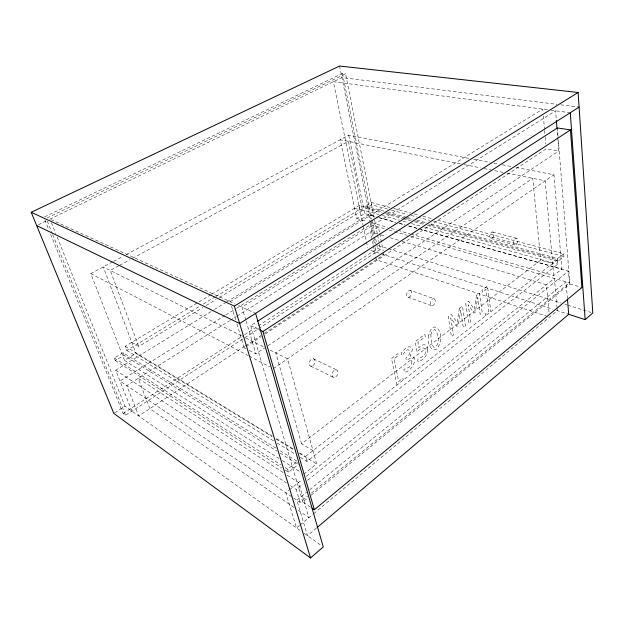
<?xml version="1.0" encoding="UTF-8"?>
<svg xmlns="http://www.w3.org/2000/svg" width="624" height="624" viewBox="0 0 624 624"><rect width="100%" height="100%" fill="white"/><g stroke="black" fill="none" stroke-linecap="round" stroke-linejoin="round"><path stroke-width="0.47" stroke-dasharray="3.12 2.34" d="M316.384 528.146L307.476 535.696L296.837 500.183L306.673 492.211M299.559 525.463L296.572 527.959L285.784 492.734L288.834 490.308M300.199 524.932L313.006 514.254M313.755 513.638L557.287 310.643L557.029 307.796M310.51 507.164L302.835 502.008L307.359 498.311M311.134 495.238L569.868 283.959L558.129 137.654M293.678 498.053L300.058 502.351L307.601 496.205M311.376 493.124L569.416 282.828L568.472 271.089L420.88 229.507M309.691 489.754L566.038 281.837L567.38 298.085M300.058 502.351L296.205 489.419L303.053 483.935M307.616 480.269L568.472 271.089M289.544 489.739L301.766 479.989M306.329 476.346L554.393 278.429L556.943 306.852M303.748 474.154L316.664 463.897L287.547 358.792L270.161 350.126M410.881 234.125L553.745 275.566L561.928 269.061L553.964 174.767L515.775 167.411M300.347 457.337L306.953 461.409L557.778 264.264L557.388 259.756L428.711 224.515M306.953 461.409L305.549 456.448L557.388 259.756M285.199 470.129L288.467 472.235L298.295 464.537L297.632 462.259M427.658 225.404L557.926 261.253L563.948 256.534L563.722 253.789L436.02 219.749M288.467 472.235L287.555 469.186L297.414 461.495L279.232 450.154M431.012 223.961L557.684 258.492L563.722 253.789M312.991 450.637L301.587 443.82L540.719 260.122L552.653 263.453M273.296 368.644L553.964 174.767M249.179 350.392L255.856 353.816L264.763 347.849M268.008 345.68L558.808 150.961L557.115 129.925M244.624 346.297L138.739 415.951L126.781 385.601L229.585 320.783M245.435 345.758L260.91 335.579M264.17 333.434L383.9 254.67L383.339 251.8M236.878 323.84L244.179 347.825L261.277 336.562M265.348 333.879L546.226 148.84L558.808 150.961M50.684 234.382L123.115 413.533L125.58 415.311L380.437 249.35L379.111 242.666M123.115 413.533L243.82 335.221M244.639 334.69L377.575 248.438L380.437 249.35M114.613 412.862L124.979 406.185L301.244 531.274M302.835 502.008L250.739 325.673L256.464 321.984M230.404 320.268L236.161 316.633M236.987 316.118L378.433 226.933L379.564 232.674M225.03 315.479L120.003 381.038L292.89 497.523M225.857 314.964L235.778 308.771M236.605 308.248L370.562 224.632L385.499 229M131.968 411.146L115.697 370.188L213.533 310.058M214.36 309.551L225.966 302.414M226.801 301.907L368.573 214.765L377.918 217.394M230.139 301.696L542.732 109.122L542.989 112.031M112.679 261.869L90.808 273.608L124.535 360.399L136.001 353.387L271.908 436.527M460.356 163.823L340.236 139.76L356.725 218.408L364.712 213.525L375.929 216.684M131.804 342.311L138.778 346.484L202.839 307.554M206.162 305.526L216.146 299.465M219.476 297.437L362.567 210.475L348.403 141.391L130.79 259.28M275.925 448.094L123.045 352.739L114.317 358.02L115.323 360.586L124.036 355.29L276.822 451.074M390.016 207.488L371.233 202.488L365.329 206.06L365.797 208.385L371.693 204.805L387.637 209.095M211.076 294.614L125.206 346.281L126.797 350.423L200.086 306.056M203.416 304.036L215.077 296.977M215.912 296.478L359.993 209.258L378.737 214.469M211.809 294.169L359.213 205.475L382.691 211.91M118.794 265.777L110.23 270.418L138.778 346.484M119.652 265.317L129.932 259.748M113.537 261.409L122.983 256.339M126.415 254.498L348.73 135.197L469.006 158.387M38.329 224.757L46.652 220.724M49.819 219.188L341.921 77.571L556.92 104.341M47.089 217.979L345.548 73.788L377.403 234.078M44.647 216.856L342.498 73.421L345.548 73.788M560.781 104.824L579.095 107.102M547.318 109.723L333.364 81.721L362.926 224.757M551.008 110.206L569.306 112.601M473.78 159.307L490.004 162.435M493.826 163.176L498.599 164.096M502.414 164.83L511.961 166.67M464.17 164.588L480.379 167.833M484.185 168.597L490.862 169.931M494.676 170.695L503.256 172.419M507.07 173.183L545.204 180.82L553.745 275.566M492.586 231.988L516.438 238.274M393.767 208.494L410.67 212.995M414.43 213.993L419.117 215.249M422.877 216.247L432.268 218.751M391.388 210.101L407.332 214.391M411.083 215.405L416.707 216.918M417.651 217.168L429.842 220.451M433.594 221.458L563.948 256.534M491.158 238.485L514.94 244.928M365.329 206.06L384.095 211.177M387.847 212.199L406.614 217.316M407.55 217.573L413.182 219.102M416.933 220.124L426.317 222.682M386.451 212.94L405.233 218.08M406.169 218.338L411.809 219.882M415.568 220.912L424.96 223.486M365.797 208.385L381.732 212.768M385.484 213.798L402.347 218.439M403.291 218.696L410.787 220.763M414.531 221.793L423.907 224.375M382.489 215.514L399.36 220.202M403.112 221.247L407.8 222.55M411.551 223.595L420.919 226.2M424.671 227.245L557.778 264.264M354.596 208.252L362.567 210.475M379.665 217.737L395.554 222.214M399.298 223.267L404.906 224.843M408.642 225.896L417.986 228.532M418.922 228.79L561.928 269.061M378.854 217.659L395.663 222.401M399.399 223.454L405.007 225.03M408.743 226.083L417.144 228.454M356.725 218.408L366.998 221.387M371.662 222.745L387.543 227.347M391.271 228.431L396.88 230.061M397.808 230.326L409.952 233.852M389.236 230.092L407.293 235.381M410.709 236.379L569.416 282.828M569.868 283.959L581.888 287.492M377.122 233.821L370.617 231.863L373.246 244.85M380.843 234.944L385.499 236.34M390.148 237.744L398.518 240.263M402.238 241.387L546.406 284.801L549.136 313.334M378.339 245.583L387.629 248.5M388.557 248.797L561.233 303.077M564.946 304.247L566.803 304.832M567.731 305.12L590.944 312.421M370.828 250.45L380.11 253.445M381.038 253.742L552.685 309.153M556.39 310.354L568.721 314.332M547.654 316.524L376.256 259.701L375.695 256.916M410.498 290.417A3.596 2.293 -70.3 0 1 410.342 296.244A3.596 2.293 -70.3 0 1 406.7 294.622A3.596 2.293 -70.3 0 1 410.498 290.417L434.117 298.763A3.689 2.285 -70.3 0 1 433.898 304.723A3.689 2.285 -70.3 0 1 430.287 303.1A3.689 2.285 -70.3 0 1 434.117 298.763M407.878 297.11L431.434 305.635M50.872 219.515L235.209 304.021M238.579 305.565L255.59 313.365M250.739 325.673L258.593 329.425M313.552 358.823L336.492 369.884M310.682 366.116L333.544 377.387M241.472 335.829L103.233 266.939L136.001 353.387M245.817 337.997L263.203 346.663M244.179 347.825L245.848 348.683M90.808 273.608L248.329 355.641M249.194 356.093L269.849 366.85M125.206 346.281L272.306 436.137M276.463 438.68L293.085 448.835M299.731 452.891L305.549 456.448M276.05 439.062L294.286 450.208M299.255 453.25L316.664 463.897M126.797 350.423L273.897 441.043M277.204 443.087L294.559 453.773M280.129 453.149L298.295 464.537M124.535 360.399L279.084 458.5M282.376 460.59L300.456 472.072M114.317 358.02L281.018 464.989M285.106 467.61L287.555 469.186M115.323 360.586L281.931 468.023M283.101 472.501L138.239 378.378L149.854 408.634L296.049 508.864M287.165 475.145L298.561 482.547L308.903 517.678L296.852 509.418M115.697 370.188L286.447 482.976M290.519 485.659L296.205 489.419M304.231 533.395L321.68 545.774M44.866 219.976L48.5 228.977M47.299 221.107L52.4 233.758M52.759 234.655L125.58 415.311M51.433 222.721L55.778 233.571M57.229 237.182L124.979 406.185M123.045 352.739L124.036 355.29M231.543 306.306L235.755 320.151M245.848 320.19L241.956 307.109L555.578 110.807L556.273 119.41M246.121 321.126L255.856 353.816M301.587 443.82L275.792 352.934L532.732 178.324L540.719 260.122M359.213 205.475L359.993 209.258M363.121 225.709L366.272 240.965M366.467 241.917L367.653 247.642M396.95 385.063L391.474 358.457L397.94 353.582L398.338 355.563L394.064 358.8L398.689 381.475L402.886 378.206L403.268 380.125M348.73 135.197L364.712 213.525M339.604 66.043L370.562 219.874M370.75 220.834L373.831 236.114M374.018 237.065L375.367 243.758M368.573 214.765L370.024 221.941M370.204 222.838L372.863 236.02M373.628 239.819L374.969 246.464M375.164 247.408L376.124 252.158M373.433 245.778L375.508 255.988M342.498 73.421L371.67 218.954M371.857 219.905L374.907 235.123M375.671 238.93L377.575 248.438M371.233 202.488L371.693 204.805M377.59 235.037L378.916 241.714M379.751 233.626L383.152 250.84M485.534 315.877L485.277 314.02L488.849 311.236L485.901 289.388L482.266 292.133L482.001 290.222L487.477 286.088L490.901 311.68M543.332 115.9L544.526 129.464M544.604 130.432L545.119 136.243M545.204 137.21L545.797 143.996M557.684 258.492L557.926 261.253M557.357 127.967L558.051 136.687M411.941 361.397L410.982 365.165L408.954 367.427L403.845 369.353L404.414 372.208C410.764 371.998 419.718 358.036 410.959 355.93C407.589 357.841 415.007 349.354 411.247 347.272C407.23 344.924 403.439 350.509 401.201 353.161C401.599 360.329 404.469 348.941 408.314 349.791L409.477 350.626L409.773 352.123A3.479 2.168 -67.6 0 1 409.157 354.611L405.873 358.121L406.318 360.383L410.186 358.254L411.551 359.401L411.941 361.397M427.619 349.51C427.775 355.157 423.517 360.337 418.111 361.702C415.49 356.585 426.176 358.519 425.209 351.881C426.254 344.986 418.977 348.598 417.136 352.131L415.171 341.648L424.882 334.324L425.311 336.718L417.924 342.311L418.93 347.716C421.559 343.676 428.368 343.395 427.619 349.51M428.626 335.572C426.317 347.591 436.34 357.685 440.333 341.32C442.72 329.308 432.604 319.16 428.626 335.572M430.903 334.292C430.942 338.559 430.966 343.559 433.602 347.092L434.265 347.342C440.778 344.783 438.664 333.411 434.764 329.55L432.237 331.009L430.903 334.292M459.397 308.272L457.166 322.421L451.253 314.41L448.219 316.703L451.464 336.664L453.515 335.072L450.754 317.928L456.893 326.352L458.219 325.338L460.668 310.409L463.297 327.483L465.442 325.822L462.423 305.986L459.397 308.272M476.549 295.324L474.295 309.293L468.671 301.267L465.73 303.49L468.694 323.294L470.683 321.758L468.156 304.738L474.006 313.186L475.285 312.203L477.758 297.461L480.152 314.41L482.235 312.796L479.482 293.108L476.549 295.324M516.532 244.078A3.424 1.942 -73.6 0 0 516.914 238.438A3.424 1.942 -73.6 0 0 513.599 242.284A3.424 1.942 -73.6 0 0 516.532 244.078M492.749 237.674A3.338 1.958 -73.8 0 0 493.069 232.151A3.338 1.958 -73.8 0 0 489.77 235.895A3.338 1.958 -73.8 0 0 492.749 237.674M335.79 376.841A4.04 2.691 -64.7 0 0 337.116 370.211A4.04 2.691 -64.7 0 0 332.124 373.838A4.04 2.691 -64.7 0 0 335.79 376.841M312.92 365.609A3.931 2.699 -64.4 0 0 314.176 359.151A3.931 2.699 -64.4 0 0 309.231 362.63A3.931 2.699 -64.4 0 0 312.92 365.609"/><path stroke-width="0.94" d="M568.456 314.246L585.156 319.636L592.8 312.998L578.12 92.485L339.604 66.043L31.2 212.277L113.818 413.377L310.534 557.957L323.271 546.905L255.59 313.365M317.125 527.522L568.721 314.332L567.458 299.036M312.047 508.193L314.348 509.738L581.888 287.492L570.453 129.893L557.357 127.967L257.283 321.454M259.467 329.846L262.954 331.516L570.453 129.893M579.095 107.102L239.647 323.528L36.66 225.568M31.2 212.277L234.382 306.119L578.12 92.485M234.382 306.119L310.534 557.957M262.954 331.516L314.348 509.738M556.343 120.37L557.037 128.973M570.274 112.726L585.156 319.636"/></g></svg>
